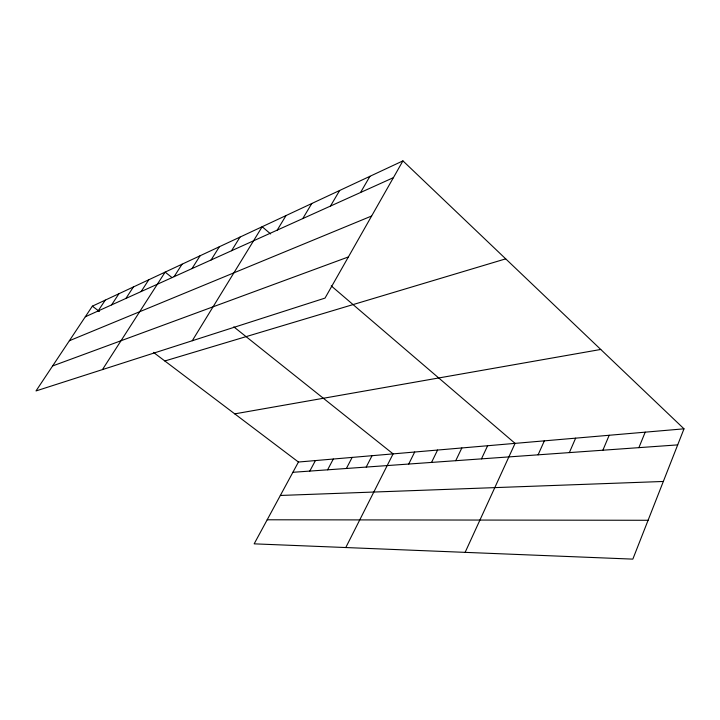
<?xml version="1.0" encoding="UTF-8"?>
<svg xmlns="http://www.w3.org/2000/svg" width="720" height="720" viewBox="0 0 720 720"><rect width="100%" height="100%" fill="white"/><g stroke="black" fill="none" stroke-linecap="round" stroke-linejoin="round"><path stroke-width="1.08" d="M684 428.823L632.835 559.125L254.16 543.843L298.44 462.033L684 428.823L402.93 160.875L92.358 306.162L36 390.942L325.026 298.098L402.93 160.875M638.892 447.651L645.201 432.162M602.874 450.216L609.183 435.267M569.358 452.601L575.64 438.156M538.101 454.824L544.347 440.856M465.129 552.357L515.07 443.376L331.227 285.876M481.464 458.865L487.62 445.734M455.742 460.692L461.835 447.957M431.532 462.42L437.571 450.045M408.726 464.04L414.693 452.016M345.78 547.542L393.093 453.879L233.802 326.853M366.21 467.064L372.051 455.688M346.383 468.477L352.152 457.407M327.609 469.818L333.306 459.027M309.798 471.087L315.423 460.566M360.567 192.483L369.927 176.319M330.471 206.073L339.651 190.476M302.778 218.574L311.778 203.517M277.218 230.121L286.029 215.559M192.249 340.749L262.179 226.719L270.612 233.946M231.561 250.731L240.021 237.087M211.086 259.974L219.375 246.744M191.979 268.596L200.106 255.753M174.105 276.669L182.07 264.195M102.456 369.594L165.15 272.106L172.062 277.623M141.147 291.546L148.788 279.765M125.919 298.422L133.407 286.956M111.591 304.893L118.926 293.733M98.073 310.995L105.264 300.123M85.311 316.764L393.399 177.66M69.372 340.74L371.628 216.009M52.614 365.949L348.39 256.941M164.826 360.981L505.71 258.858M234.756 413.865L600.75 349.461M292.887 472.293L677.691 444.888M280.35 495.459L663.327 481.464M267.183 519.786L648.09 520.281M92.358 306.162L99.414 311.499M153.45 352.368L298.44 462.033"/></g></svg>
